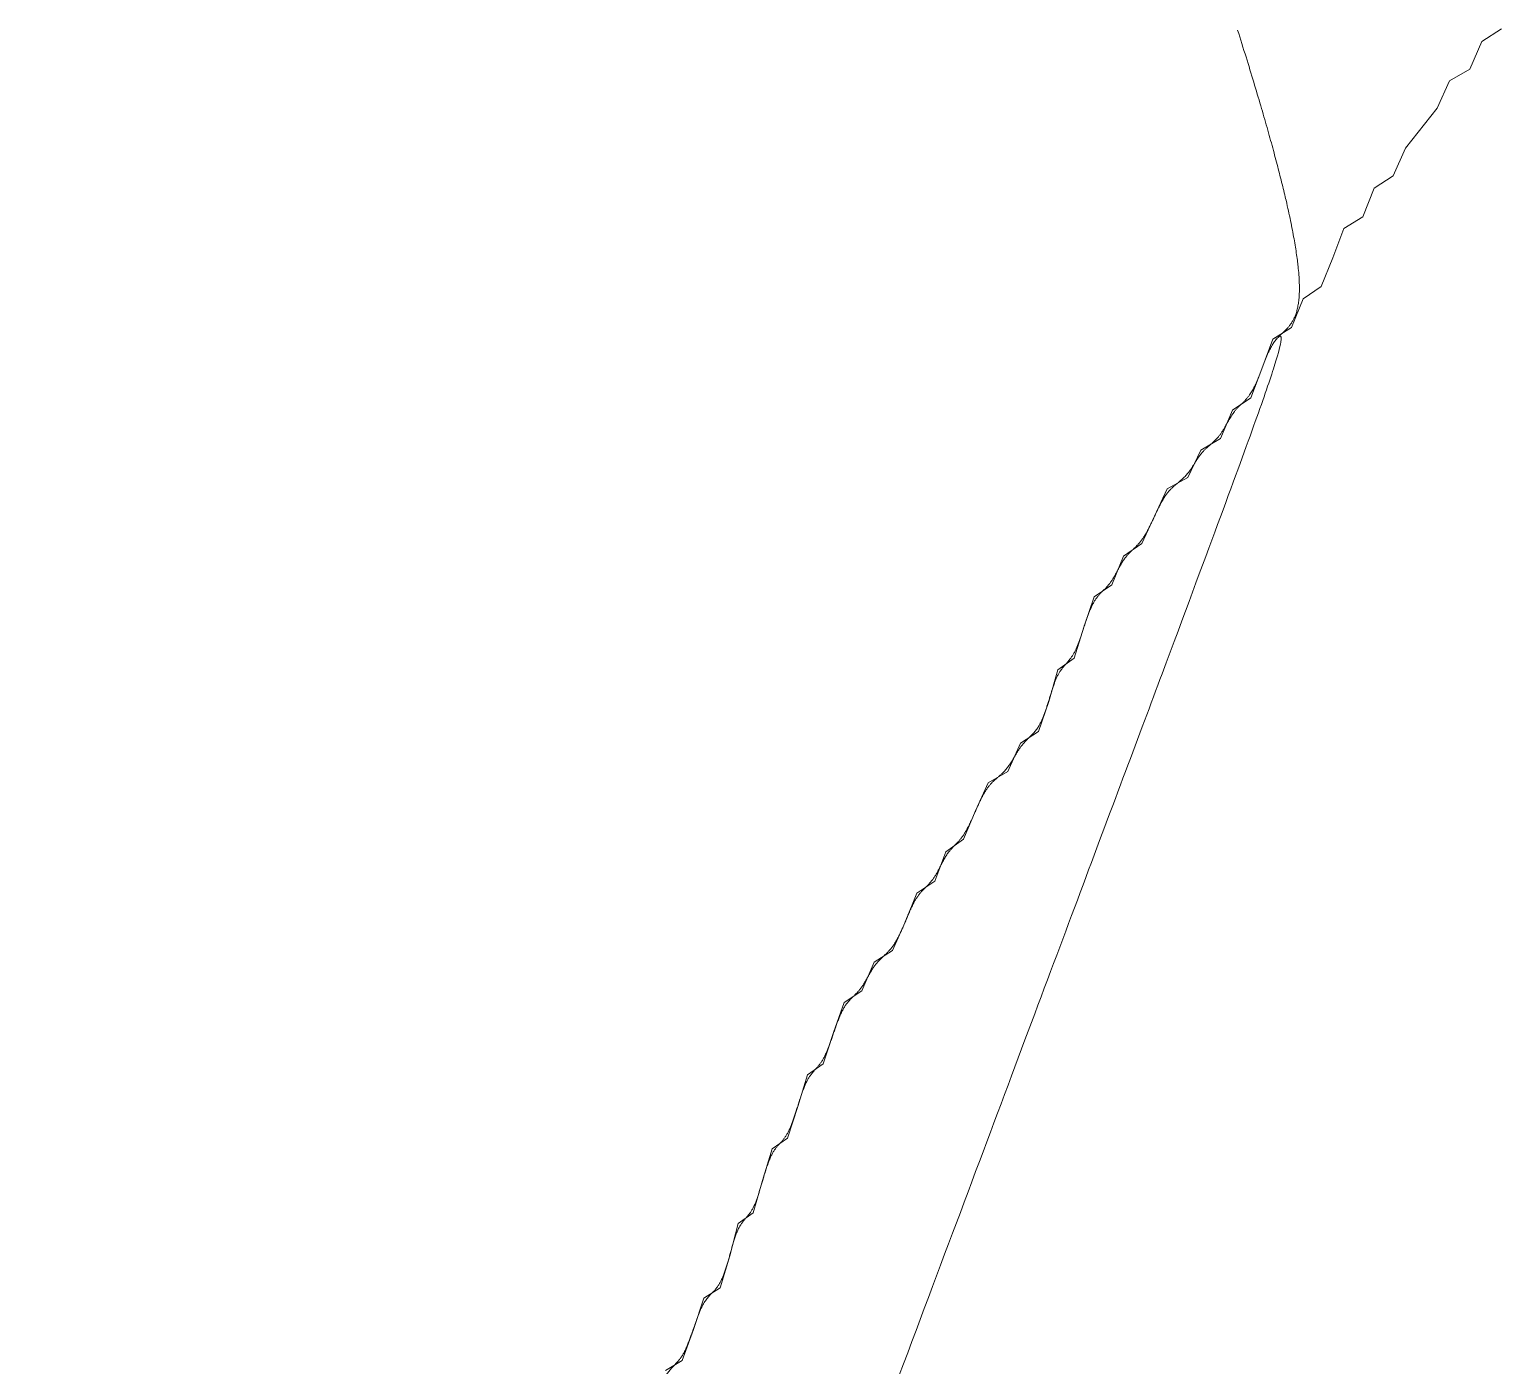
# Model space of a CAD drawing. Extents: x -2 to 147, y -16 to 271.
# Drawn here: x 143.794 to 144.671, y 81.094 to 81.89 of the extents above; entities that cross this region are included whole.
import ezdxf

# ---------------------------------------------------------------- set-up
doc = ezdxf.new("R2010")
doc.units = 0
doc.layers.add('Splines', color=1, linetype='CONTINUOUS', lineweight=15, true_color=0xff0000)
doc.layers.add('SubpixelContours', color=1, linetype='CONTINUOUS', lineweight=15, true_color=0xffffff)

msp = doc.modelspace()

# ---------------------------------------------------------------- linework, layer by layer
at = {"layer": 'Splines'}
msp.add_open_spline([(143.79428, 79.70634), (143.79349, 79.72822), (143.79882, 79.75112), (143.79914, 79.77384), (143.8031, 79.79569), (143.80967, 79.8163), (143.81555, 79.83716), (143.81829, 79.85912), (143.82461, 79.8831), (143.82305, 79.90528), (143.82346, 79.9275), (143.8268, 79.9492), (143.83126, 79.97041), (143.83466, 79.99177), (143.83637, 80.01347), (143.84438, 80.03818), (143.84661, 80.05986), (143.85119, 80.08077), (143.85697, 80.10116), (143.86918, 80.1256), (143.87124, 80.14709), (143.87221, 80.16888), (143.87414, 80.19035), (143.88614, 80.21572), (143.89277, 80.23522), (143.89936, 80.25419), (143.91017, 80.25908), (143.91674, 80.27798), (143.93252, 80.30229), (143.93628, 80.32279), (143.9397, 80.34378), (143.94303, 80.36501), (143.95459, 80.38956), (143.95701, 80.41105), (143.95896, 80.43273), (143.96044, 80.45454), (143.9619, 80.47636), (143.97113, 80.50025), (143.97334, 80.52197), (143.97494, 80.54381), (143.97669, 80.56555), (143.97987, 80.5868), (143.99193, 80.61131), (143.99648, 80.63213), (143.99975, 80.65315), (144.00262, 80.67414), (144.01557, 80.69929), (144.0228, 80.71834), (144.03834, 80.74267), (144.04263, 80.76298), (144.04527, 80.78399), (144.05641, 80.81014), (144.06239, 80.82958), (144.06952, 80.84796), (144.08006, 80.85343), (144.08744, 80.87164), (144.09744, 80.87724), (144.10349, 80.89617), (144.10813, 80.91627), (144.11154, 80.93716), (144.12273, 80.96279), (144.12657, 80.98341), (144.14052, 81.00854), (144.14682, 81.02781), (144.15258, 81.04704), (144.16208, 81.05279), (144.16774, 81.07199), (144.17328, 81.09109), (144.18322, 81.09703), (144.18981, 81.11555), (144.19608, 81.13421), (144.2058, 81.14026), (144.21152, 81.1593), (144.21656, 81.17874), (144.22555, 81.18492), (144.23098, 81.20419), (144.23674, 81.22318), (144.24596, 81.22947), (144.25196, 81.24835), (144.25781, 81.26708), (144.26719, 81.2738), (144.27337, 81.29229), (144.27971, 81.31031), (144.29019, 81.31716), (144.29756, 81.33429), (144.30854, 81.34125), (144.31607, 81.3581), (144.32299, 81.37533), (144.33364, 81.3826), (144.34023, 81.40002), (144.35068, 81.40758), (144.35794, 81.42448), (144.3655, 81.44114), (144.37715, 81.44782), (144.38471, 81.46467), (144.39544, 81.47156), (144.40157, 81.48958), (144.40694, 81.50838), (144.41657, 81.51533), (144.42244, 81.5338), (144.42851, 81.55189), (144.43901, 81.55887), (144.44597, 81.57613), (144.45694, 81.58352), (144.46461, 81.59992), (144.47215, 81.61613), (144.48441, 81.62298), (144.49211, 81.6391), (144.50393, 81.64618), (144.51091, 81.66302), (144.52189, 81.6704), (144.52852, 81.68765), (144.535, 81.70517), (144.54608, 81.71217), (144.55298, 81.72937)], degree=3, knots=[0, 0.008475, 0.016949, 0.025424, 0.033898, 0.042373, 0.050847, 0.059322, 0.067797, 0.076271, 0.084746, 0.09322, 0.101695, 0.110169, 0.118644, 0.127119, 0.135593, 0.144068, 0.152542, 0.161017, 0.169492, 0.177966, 0.186441, 0.194915, 0.20339, 0.211864, 0.220339, 0.228814, 0.237288, 0.245763, 0.254237, 0.262712, 0.271186, 0.279661, 0.288136, 0.29661, 0.305085, 0.313559, 0.322034, 0.330508, 0.338983, 0.347458, 0.355932, 0.364407, 0.372881, 0.381356, 0.389831, 0.398305, 0.40678, 0.415254, 0.423729, 0.432203, 0.440678, 0.449153, 0.457627, 0.466102, 0.474576, 0.483051, 0.491525, 0.5, 0.508475, 0.516949, 0.525424, 0.533898, 0.542373, 0.550847, 0.559322, 0.567797, 0.576271, 0.584746, 0.59322, 0.601695, 0.610169, 0.618644, 0.627119, 0.635593, 0.644068, 0.652542, 0.661017, 0.669492, 0.677966, 0.686441, 0.694915, 0.70339, 0.711864, 0.720339, 0.728814, 0.737288, 0.745763, 0.754237, 0.762712, 0.771186, 0.779661, 0.788136, 0.79661, 0.805085, 0.813559, 0.822034, 0.830508, 0.838983, 0.847458, 0.855932, 0.864407, 0.872881, 0.881356, 0.889831, 0.898305, 0.90678, 0.915254, 0.923729, 0.932203, 0.940678, 0.949153, 0.957627, 0.966102, 0.974576, 0.983051, 0.991525, 1], dxfattribs=at)
at = {"layer": 'SubpixelContours'}
for p, q in [((144.65941, 81.88257), (144.67126, 81.89001)), ((144.65235, 81.86614), (144.65941, 81.88257)), ((144.64026, 81.85904), (144.65235, 81.86614)), ((144.63297, 81.84272), (144.64026, 81.85904)), ((144.61396, 81.81906), (144.63297, 81.84272)), ((144.60673, 81.80246), (144.61396, 81.81906)), ((144.59546, 81.79514), (144.60673, 81.80246)), ((144.58854, 81.77816), (144.59546, 81.79514)), ((144.57736, 81.77107), (144.58854, 81.77816)), ((144.57083, 81.75368), (144.57736, 81.77107)), ((144.56383, 81.73658), (144.57083, 81.75368)), ((144.54608, 81.71217), (144.55298, 81.72937)), ((144.55298, 81.72937), (144.56383, 81.73658)), ((144.535, 81.70517), (144.54608, 81.71217)), ((144.52852, 81.68765), (144.535, 81.70517)), ((144.52189, 81.6704), (144.52852, 81.68765)), ((144.51091, 81.66302), (144.52189, 81.6704)), ((144.50393, 81.64618), (144.51091, 81.66302)), ((144.49211, 81.6391), (144.50393, 81.64618)), ((144.48441, 81.62298), (144.49211, 81.6391)), ((144.46461, 81.59992), (144.47215, 81.61613)), ((144.47215, 81.61613), (144.48441, 81.62298)), ((144.45694, 81.58352), (144.46461, 81.59992)), ((144.44597, 81.57613), (144.45694, 81.58352)), ((144.43901, 81.55887), (144.44597, 81.57613)), ((144.42851, 81.55189), (144.43901, 81.55887)), ((144.42244, 81.5338), (144.42851, 81.55189)), ((144.41657, 81.51533), (144.42244, 81.5338)), ((144.40694, 81.50838), (144.41657, 81.51533)), ((144.40157, 81.48958), (144.40694, 81.50838)), ((144.39544, 81.47156), (144.40157, 81.48958)), ((144.38471, 81.46467), (144.39544, 81.47156)), ((144.37715, 81.44782), (144.38471, 81.46467)), ((144.35794, 81.42448), (144.3655, 81.44114)), ((144.3655, 81.44114), (144.37715, 81.44782)), ((144.35068, 81.40758), (144.35794, 81.42448)), ((144.34023, 81.40002), (144.35068, 81.40758)), ((144.33364, 81.3826), (144.34023, 81.40002)), ((144.32299, 81.37533), (144.33364, 81.3826)), ((144.31607, 81.3581), (144.32299, 81.37533)), ((144.30854, 81.34125), (144.31607, 81.3581)), ((144.29019, 81.31716), (144.29756, 81.33429)), ((144.29756, 81.33429), (144.30854, 81.34125)), ((144.27971, 81.31031), (144.29019, 81.31716)), ((144.27337, 81.29229), (144.27971, 81.31031)), ((144.26719, 81.2738), (144.27337, 81.29229)), ((144.25781, 81.26708), (144.26719, 81.2738)), ((144.25196, 81.24835), (144.25781, 81.26708)), ((144.24596, 81.22947), (144.25196, 81.24835)), ((144.23674, 81.22318), (144.24596, 81.22947)), ((144.23098, 81.20419), (144.23674, 81.22318)), ((144.22555, 81.18492), (144.23098, 81.20419)), ((144.21152, 81.1593), (144.21656, 81.17874)), ((144.21656, 81.17874), (144.22555, 81.18492)), ((144.2058, 81.14026), (144.21152, 81.1593)), ((144.18981, 81.11555), (144.19608, 81.13421)), ((144.19608, 81.13421), (144.2058, 81.14026)), ((144.18322, 81.09703), (144.18981, 81.11555)), ((144.17328, 81.09109), (144.18322, 81.09703))]:
    msp.add_line(p, q, dxfattribs=at)

doc.saveas('drawing.dxf')
